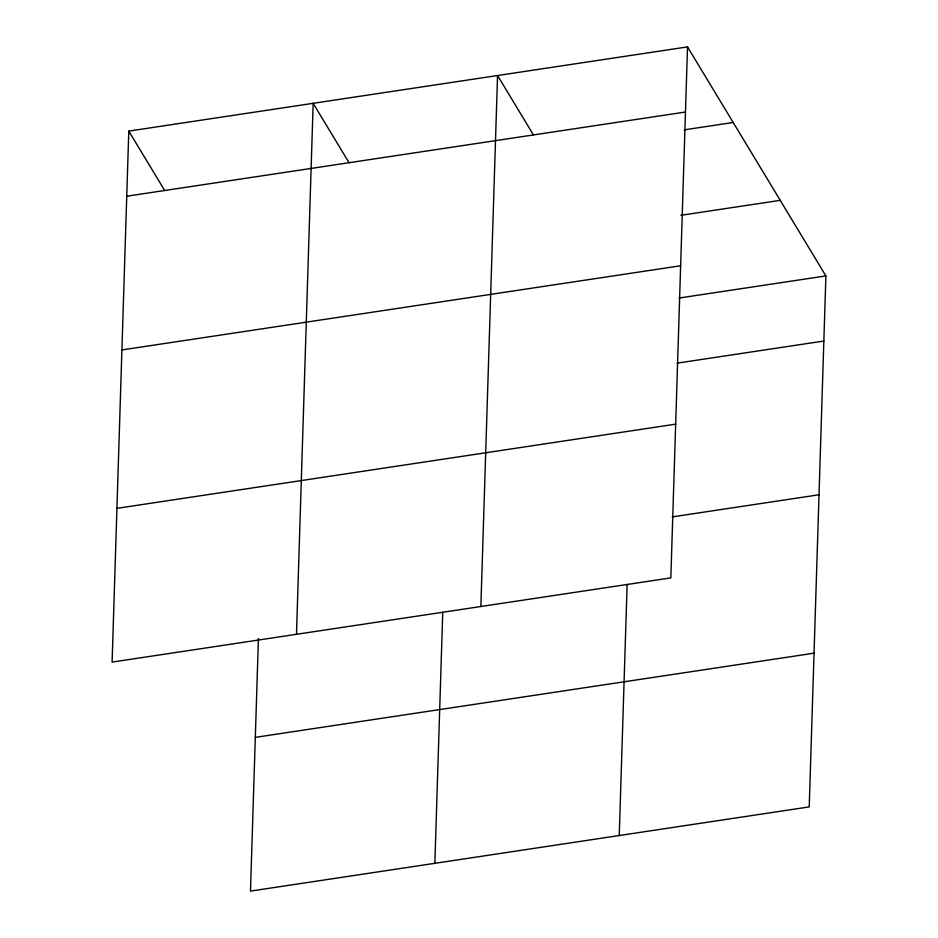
<?xml version="1.0" encoding="UTF-8"?>
<svg xmlns="http://www.w3.org/2000/svg" width="938" height="938" viewBox="0 0 938 938"><rect width="100%" height="100%" fill="white"/><g stroke="black" fill="none" stroke-linecap="round" stroke-linejoin="round"><path stroke-width="1.41" d="M128.787 131.097L112.103 662.087L670.834 577.89L687.519 46.9L128.787 131.097L164.725 190.566M258.419 638.544L250.481 891.1L809.213 806.903L825.897 275.913L687.519 46.9M296.478 634.299L313.163 103.309L349.1 162.778M434.857 863.312L442.748 612.221M480.866 606.511L497.55 75.521L533.488 134.99M619.244 835.535L627.135 584.433M126.736 196.218L685.479 112.021M684.259 129.854L733.188 122.479M680.929 215.306L780.24 200.345M121.905 349.944L680.648 265.759M679.112 298.038L825.897 275.913M677.06 363.158L823.857 341.033M116.933 508.349L675.665 424.152M672.229 516.897L819.026 494.772M255.312 737.362L814.043 653.176"/></g></svg>
